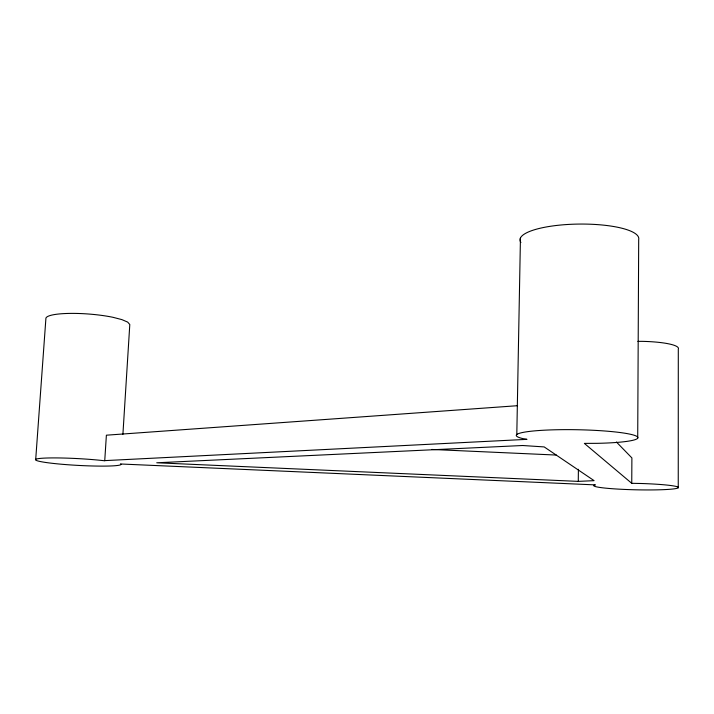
<?xml version="1.0" encoding="UTF-8"?>
<svg xmlns="http://www.w3.org/2000/svg" width="714" height="714" viewBox="0 0 714 714"><rect width="100%" height="100%" fill="white"/><g stroke="black" fill="none" stroke-linecap="round" stroke-linejoin="round"><path stroke-width="1.07" d="M678.246 487.787L678.3 349.137A41.715 7.292 -0.1 0 0 642.127 341.346L637.87 341.372M631.747 483.307L584.347 443.385L597.127 443.332A60.735 6.81 1.1 0 0 633.461 435.031A60.735 6.81 1.1 0 0 552.02 429.873A60.735 6.81 1.1 0 0 522.96 438.637L526.977 439.351L103.744 460.673A42.778 3.391 3.1 0 0 39.261 458.513A42.778 3.391 3.1 0 0 70.088 464.903A42.778 3.391 3.1 0 0 121.023 464.252L120.479 463.984L595.378 484.895L594.343 485.101A42.367 3.222 1.3 0 0 629.293 489.617A42.367 3.222 1.3 0 0 677.97 487.957A42.367 3.222 1.3 0 0 641.484 483.503L631.747 483.307L631.89 457.933L616.423 442.02M637.709 438.048L638.691 239.547A59.405 15.19 -0.6 0 0 575.993 224.125A59.405 15.19 -0.6 0 0 520.908 242.492M578.269 481.379L594.11 480.656L544.184 446.919L522.639 445.509L156.741 462.779L578.269 481.379L578.402 469.276M516.802 434.63L520.444 238.012M122.906 434.308L129.796 324.513L127.672 322.103L121.933 319.631L113.026 317.319A42.099 7.667 4.3 0 0 70.329 313.401A42.099 7.667 4.3 0 0 45.928 318.114L35.7 459.486M104.735 460.807L106.386 435.192L517.57 405.695M431.783 449.454L556.322 455.059"/></g></svg>
